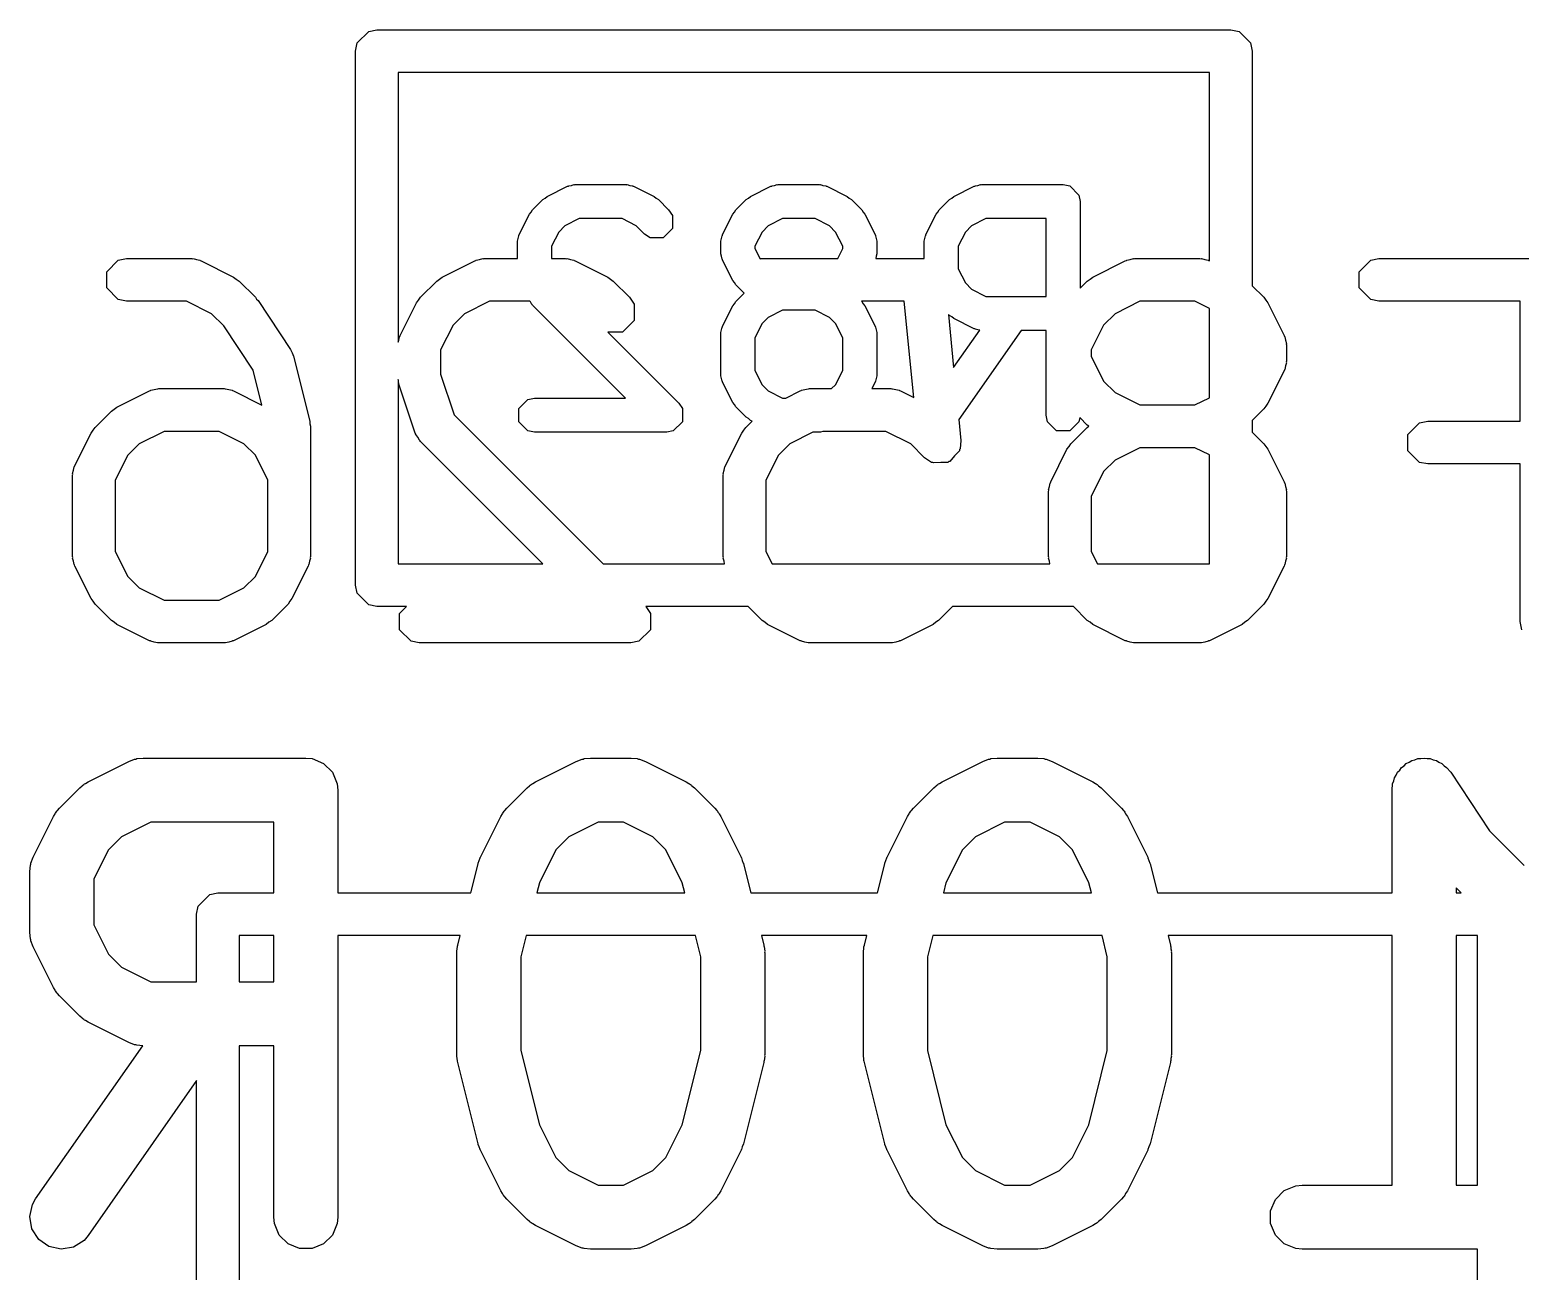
# Model space of a CAD drawing. Header units: inches. Extents: x 0.38 to 5.39, y 0.07 to 3.28.
# Drawn here: x 1.4782 to 1.6156, y 0.987 to 1.1014 of the extents above; entities that cross this region are included whole.
import ezdxf

# ---------------------------------------------------------------- set-up
doc = ezdxf.new("R2010")
doc.units = ezdxf.units.IN
doc.header["$MEASUREMENT"] = 0
doc.layers.add('BLACK', color=250, linetype='CONTINUOUS')

msp = doc.modelspace()

# ---------------------------------------------------------------- linework, layer by layer
at = {"layer": 'BLACK', "linetype": 'CONTINUOUS'}
for p, q in [((1.50835, 1.10022), (1.50942, 1.10128)), ((1.50942, 1.10128), (1.51017, 1.10143)), ((1.51017, 1.10143), (1.58891, 1.10143)), ((1.58891, 1.10143), (1.58967, 1.10128)), ((1.58967, 1.10128), (1.59073, 1.10022)), ((1.5082, 1.09946), (1.50835, 1.10022)), ((1.5082, 1.05025), (1.5082, 1.09946)), ((1.59073, 1.10022), (1.59088, 1.09946)), ((1.59088, 1.09946), (1.59088, 1.07785)), ((1.51214, 1.0975), (1.51214, 1.07265)), ((1.58694, 1.0975), (1.51214, 1.0975)), ((1.58694, 1.08015), (1.58694, 1.0975)), ((1.52785, 1.08706), (1.5281, 1.0871)), ((1.5281, 1.0871), (1.52834, 1.08717)), ((1.52834, 1.08717), (1.52837, 1.08716)), ((1.52837, 1.08716), (1.52845, 1.08718)), ((1.52845, 1.08718), (1.53314, 1.08718)), ((1.53314, 1.08718), (1.53322, 1.08716)), ((1.53322, 1.08716), (1.53325, 1.08717)), ((1.53325, 1.08717), (1.53349, 1.0871)), ((1.53349, 1.0871), (1.53374, 1.08706)), ((1.5466, 1.08706), (1.54684, 1.0871)), ((1.54684, 1.0871), (1.54709, 1.08717)), ((1.54709, 1.08717), (1.54712, 1.08716)), ((1.54712, 1.08716), (1.5472, 1.08718)), ((1.5472, 1.08718), (1.55095, 1.08718)), ((1.55095, 1.08718), (1.55103, 1.08716)), ((1.55103, 1.08716), (1.55106, 1.08717)), ((1.55106, 1.08717), (1.5513, 1.0871)), ((1.5513, 1.0871), (1.55155, 1.08706)), ((1.56534, 1.08706), (1.56559, 1.0871)), ((1.56559, 1.0871), (1.56584, 1.08717)), ((1.56584, 1.08717), (1.56587, 1.08716)), ((1.56587, 1.08716), (1.56595, 1.08718)), ((1.56595, 1.08718), (1.57345, 1.08718)), ((1.57345, 1.08718), (1.57405, 1.08706)), ((1.52453, 1.08484), (1.52546, 1.08578)), ((1.52546, 1.08578), (1.52567, 1.08592)), ((1.52567, 1.08592), (1.52587, 1.08607)), ((1.52587, 1.08607), (1.52775, 1.08701)), ((1.52775, 1.08701), (1.52782, 1.08703)), ((1.52782, 1.08703), (1.52785, 1.08706)), ((1.53374, 1.08706), (1.53377, 1.08703)), ((1.53377, 1.08703), (1.53384, 1.08701)), ((1.53384, 1.08701), (1.53572, 1.08607)), ((1.53572, 1.08607), (1.53592, 1.08592)), ((1.53592, 1.08592), (1.53613, 1.08578)), ((1.53613, 1.08578), (1.53706, 1.08484)), ((1.54327, 1.08484), (1.54421, 1.08578)), ((1.54421, 1.08578), (1.54442, 1.08592)), ((1.54442, 1.08592), (1.54462, 1.08607)), ((1.54462, 1.08607), (1.5465, 1.08701)), ((1.5465, 1.08701), (1.54657, 1.08703)), ((1.54657, 1.08703), (1.5466, 1.08706)), ((1.55155, 1.08706), (1.55158, 1.08703)), ((1.55158, 1.08703), (1.55165, 1.08701)), ((1.55165, 1.08701), (1.55353, 1.08607)), ((1.55353, 1.08607), (1.55373, 1.08592)), ((1.55373, 1.08592), (1.55394, 1.08578)), ((1.55394, 1.08578), (1.55488, 1.08484)), ((1.56202, 1.08484), (1.56296, 1.08578)), ((1.56296, 1.08578), (1.56317, 1.08592)), ((1.56317, 1.08592), (1.56337, 1.08607)), ((1.56337, 1.08607), (1.56524, 1.08701)), ((1.56524, 1.08701), (1.56532, 1.08703)), ((1.56532, 1.08703), (1.56534, 1.08706)), ((1.57405, 1.08706), (1.5749, 1.0862)), ((1.5749, 1.0862), (1.57502, 1.0856)), ((1.52329, 1.08256), (1.52423, 1.08443)), ((1.52423, 1.08443), (1.52439, 1.08463)), ((1.52439, 1.08463), (1.52453, 1.08484)), ((1.53706, 1.08484), (1.53741, 1.08433)), ((1.53741, 1.08433), (1.53741, 1.08312)), ((1.54204, 1.08256), (1.54298, 1.08443)), ((1.54298, 1.08443), (1.54313, 1.08463)), ((1.54313, 1.08463), (1.54327, 1.08484)), ((1.55488, 1.08484), (1.55502, 1.08463)), ((1.55502, 1.08463), (1.55517, 1.08443)), ((1.55517, 1.08443), (1.55611, 1.08256)), ((1.56079, 1.08256), (1.56173, 1.08443)), ((1.56173, 1.08443), (1.56188, 1.08463)), ((1.56188, 1.08463), (1.56202, 1.08484)), ((1.57502, 1.0856), (1.57502, 1.07763)), ((1.52751, 1.08337), (1.52693, 1.08279)), ((1.52882, 1.08403), (1.52751, 1.08337)), ((1.53277, 1.08403), (1.52882, 1.08403)), ((1.53408, 1.08337), (1.53277, 1.08403)), ((1.53484, 1.08261), (1.53408, 1.08337)), ((1.53741, 1.08312), (1.53655, 1.08227)), ((1.54626, 1.08337), (1.54568, 1.08279)), ((1.54757, 1.08403), (1.54626, 1.08337)), ((1.55058, 1.08403), (1.54757, 1.08403)), ((1.55189, 1.08337), (1.55058, 1.08403)), ((1.55247, 1.08279), (1.55189, 1.08337)), ((1.56501, 1.08337), (1.56443, 1.08279)), ((1.56632, 1.08403), (1.56501, 1.08337)), ((1.57187, 1.08403), (1.56632, 1.08403)), ((1.57187, 1.07686), (1.57187, 1.08403)), ((1.52313, 1.08196), (1.5232, 1.08221)), ((1.52314, 1.08193), (1.52313, 1.08196)), ((1.52313, 1.08185), (1.52314, 1.08193)), ((1.52313, 1.08036), (1.52313, 1.08185)), ((1.5232, 1.08221), (1.52325, 1.08245)), ((1.52325, 1.08245), (1.52327, 1.08248)), ((1.52327, 1.08248), (1.52329, 1.08256)), ((1.52693, 1.08279), (1.52628, 1.08148)), ((1.53535, 1.08227), (1.53484, 1.08261)), ((1.53655, 1.08227), (1.53535, 1.08227)), ((1.54188, 1.08196), (1.54195, 1.08221)), ((1.54189, 1.08193), (1.54188, 1.08196)), ((1.54188, 1.08185), (1.54189, 1.08193)), ((1.54188, 1.08091), (1.54188, 1.08185)), ((1.54195, 1.08221), (1.542, 1.08245)), ((1.542, 1.08245), (1.54202, 1.08248)), ((1.54202, 1.08248), (1.54204, 1.08256)), ((1.54568, 1.08279), (1.54503, 1.08148)), ((1.55312, 1.08148), (1.55247, 1.08279)), ((1.55611, 1.08256), (1.55613, 1.08248)), ((1.55613, 1.08248), (1.55615, 1.08245)), ((1.55615, 1.08245), (1.5562, 1.08221)), ((1.5562, 1.08221), (1.55627, 1.08196)), ((1.55627, 1.08196), (1.55626, 1.08193)), ((1.55626, 1.08193), (1.55627, 1.08185)), ((1.55627, 1.08185), (1.55627, 1.08091)), ((1.56062, 1.08185), (1.56064, 1.08193)), ((1.56062, 1.08035), (1.56062, 1.08185)), ((1.56063, 1.08196), (1.56069, 1.08221)), ((1.56064, 1.08193), (1.56063, 1.08196)), ((1.56069, 1.08221), (1.56074, 1.08245)), ((1.56074, 1.08245), (1.56077, 1.08248)), ((1.56077, 1.08248), (1.56079, 1.08256)), ((1.56443, 1.08279), (1.56377, 1.08148)), ((1.48526, 1.07914), (1.48632, 1.08021)), ((1.48632, 1.08021), (1.48708, 1.08036)), ((1.48708, 1.08036), (1.49307, 1.08036)), ((1.49307, 1.08036), (1.49317, 1.08034)), ((1.49317, 1.08034), (1.49321, 1.08035)), ((1.49321, 1.08035), (1.49352, 1.08027)), ((1.49352, 1.08027), (1.49383, 1.08021)), ((1.49383, 1.08021), (1.49386, 1.08018)), ((1.51929, 1.08018), (1.51932, 1.08021)), ((1.51932, 1.08021), (1.51963, 1.08027)), ((1.51963, 1.08027), (1.51993, 1.08035)), ((1.51993, 1.08035), (1.51997, 1.08034)), ((1.51997, 1.08034), (1.52007, 1.08036)), ((1.52007, 1.08036), (1.52313, 1.08036)), ((1.52628, 1.08148), (1.52628, 1.08036)), ((1.52628, 1.08036), (1.52757, 1.08036)), ((1.52757, 1.08036), (1.52767, 1.08034)), ((1.52767, 1.08034), (1.52771, 1.08035)), ((1.52771, 1.08035), (1.52801, 1.08027)), ((1.52801, 1.08027), (1.52832, 1.08021)), ((1.52832, 1.08021), (1.52836, 1.08018)), ((1.54189, 1.08084), (1.54188, 1.08091)), ((1.54188, 1.0808), (1.54189, 1.08084)), ((1.54195, 1.08056), (1.54188, 1.0808)), ((1.542, 1.08031), (1.54195, 1.08056)), ((1.54202, 1.08029), (1.542, 1.08031)), ((1.54204, 1.08021), (1.54202, 1.08029)), ((1.54298, 1.07833), (1.54204, 1.08021)), ((1.54503, 1.08148), (1.54503, 1.08129)), ((1.54503, 1.08129), (1.5455, 1.08034)), ((1.5455, 1.08034), (1.54557, 1.08036)), ((1.54557, 1.08036), (1.55266, 1.08036)), ((1.55266, 1.08036), (1.55312, 1.08129)), ((1.55312, 1.08129), (1.55312, 1.08148)), ((1.5562, 1.08056), (1.55616, 1.08036)), ((1.55616, 1.08036), (1.56057, 1.08036)), ((1.55627, 1.0808), (1.5562, 1.08056)), ((1.55627, 1.08091), (1.55626, 1.08084)), ((1.55626, 1.08084), (1.55627, 1.0808)), ((1.56057, 1.08036), (1.56062, 1.08035)), ((1.56377, 1.08148), (1.56377, 1.07941)), ((1.57928, 1.08018), (1.57931, 1.08021)), ((1.57931, 1.08021), (1.57962, 1.08027)), ((1.57962, 1.08027), (1.57992, 1.08035)), ((1.57992, 1.08035), (1.57997, 1.08034)), ((1.57997, 1.08034), (1.58006, 1.08036)), ((1.58006, 1.08036), (1.58606, 1.08036)), ((1.58606, 1.08036), (1.58616, 1.08034)), ((1.58616, 1.08034), (1.5862, 1.08035)), ((1.5862, 1.08035), (1.58651, 1.08027)), ((1.58651, 1.08027), (1.58682, 1.08021)), ((1.58682, 1.08021), (1.58685, 1.08018)), ((1.60074, 1.07914), (1.60181, 1.08021)), ((1.60181, 1.08021), (1.60256, 1.08036)), ((1.60256, 1.08036), (1.61756, 1.08036)), ((1.48526, 1.07764), (1.48526, 1.07914)), ((1.49386, 1.08018), (1.49395, 1.08015)), ((1.49395, 1.08015), (1.49695, 1.07865)), ((1.51619, 1.07865), (1.51919, 1.08015)), ((1.51919, 1.08015), (1.51929, 1.08018)), ((1.52836, 1.08018), (1.52845, 1.08015)), ((1.52845, 1.08015), (1.53145, 1.07865)), ((1.56377, 1.07941), (1.56443, 1.0781)), ((1.57618, 1.07865), (1.57918, 1.08015)), ((1.57918, 1.08015), (1.57928, 1.08018)), ((1.58685, 1.08018), (1.58694, 1.08015)), ((1.58694, 1.08015), (1.58694, 1.08015)), ((1.60074, 1.07764), (1.60074, 1.07914)), ((1.48632, 1.07657), (1.48526, 1.07764)), ((1.49695, 1.07865), (1.4972, 1.07846)), ((1.4972, 1.07846), (1.49747, 1.07828)), ((1.49747, 1.07828), (1.49897, 1.07678)), ((1.51418, 1.07678), (1.51568, 1.07828)), ((1.51568, 1.07828), (1.51594, 1.07846)), ((1.51594, 1.07846), (1.51619, 1.07865)), ((1.53145, 1.07865), (1.5317, 1.07846)), ((1.5317, 1.07846), (1.53196, 1.07828)), ((1.53196, 1.07828), (1.53346, 1.07678)), ((1.54313, 1.07813), (1.54298, 1.07833)), ((1.54327, 1.07793), (1.54313, 1.07813)), ((1.54404, 1.07716), (1.54327, 1.07793)), ((1.56443, 1.0781), (1.56501, 1.07752)), ((1.56501, 1.07752), (1.56632, 1.07686)), ((1.57502, 1.07763), (1.57567, 1.07828)), ((1.57567, 1.07828), (1.57593, 1.07846)), ((1.57593, 1.07846), (1.57618, 1.07865)), ((1.59088, 1.07785), (1.59195, 1.07678)), ((1.60181, 1.07657), (1.60074, 1.07764)), ((1.48708, 1.07642), (1.48632, 1.07657)), ((1.49261, 1.07642), (1.48708, 1.07642)), ((1.49491, 1.07527), (1.49261, 1.07642)), ((1.49897, 1.07678), (1.49907, 1.07662)), ((1.49907, 1.07662), (1.49921, 1.07648)), ((1.49921, 1.07648), (1.50221, 1.07198)), ((1.51231, 1.07327), (1.51381, 1.07627)), ((1.51381, 1.07627), (1.514, 1.07652)), ((1.514, 1.07652), (1.51418, 1.07678)), ((1.52054, 1.07642), (1.51824, 1.07527)), ((1.52428, 1.07642), (1.52054, 1.07642)), ((1.52433, 1.07635), (1.52428, 1.07642)), ((1.52445, 1.07613), (1.52433, 1.07635)), ((1.52448, 1.07612), (1.52445, 1.07613)), ((1.52453, 1.07605), (1.52448, 1.07612)), ((1.53346, 1.07678), (1.53389, 1.07614)), ((1.53389, 1.07614), (1.53389, 1.07464)), ((1.54298, 1.07599), (1.54313, 1.07619)), ((1.54313, 1.07619), (1.54327, 1.0764)), ((1.54327, 1.0764), (1.54404, 1.07716)), ((1.55878, 1.07642), (1.55486, 1.07642)), ((1.55486, 1.07642), (1.55488, 1.0764)), ((1.55488, 1.0764), (1.55502, 1.07619)), ((1.55502, 1.07619), (1.55517, 1.07599)), ((1.55967, 1.06754), (1.55878, 1.07642)), ((1.56632, 1.07686), (1.57187, 1.07686)), ((1.58053, 1.07642), (1.57823, 1.07527)), ((1.5856, 1.07642), (1.58053, 1.07642)), ((1.58694, 1.07575), (1.5856, 1.07642)), ((1.59195, 1.07678), (1.59213, 1.07652)), ((1.59213, 1.07652), (1.59232, 1.07627)), ((1.59232, 1.07627), (1.59382, 1.07327)), ((1.60256, 1.07642), (1.60181, 1.07657)), ((1.61559, 1.07642), (1.60256, 1.07642)), ((1.61559, 1.06536), (1.61559, 1.07642)), ((1.49604, 1.07414), (1.49491, 1.07527)), ((1.51824, 1.07527), (1.51719, 1.07422)), ((1.53309, 1.06749), (1.52453, 1.07605)), ((1.54204, 1.07412), (1.54298, 1.07599)), ((1.54626, 1.07493), (1.54568, 1.07436)), ((1.54757, 1.07559), (1.54626, 1.07493)), ((1.55058, 1.07559), (1.54757, 1.07559)), ((1.55189, 1.07493), (1.55058, 1.07559)), ((1.55247, 1.07436), (1.55189, 1.07493)), ((1.55517, 1.07599), (1.55611, 1.07412)), ((1.56296, 1.07511), (1.56286, 1.07521)), ((1.56286, 1.07521), (1.56335, 1.07031)), ((1.56317, 1.07497), (1.56296, 1.07511)), ((1.56337, 1.07482), (1.56317, 1.07497)), ((1.56524, 1.07388), (1.56337, 1.07482)), ((1.57823, 1.07527), (1.57718, 1.07422)), ((1.58694, 1.06753), (1.58694, 1.07575)), ((1.49875, 1.07008), (1.49604, 1.07414)), ((1.51719, 1.07422), (1.51604, 1.07193)), ((1.53282, 1.07357), (1.53146, 1.07357)), ((1.53146, 1.07357), (1.538, 1.06703)), ((1.53389, 1.07464), (1.53282, 1.07357)), ((1.54188, 1.07353), (1.54195, 1.07377)), ((1.54189, 1.07349), (1.54188, 1.07353)), ((1.54188, 1.07341), (1.54189, 1.07349)), ((1.54188, 1.06966), (1.54188, 1.07341)), ((1.54195, 1.07377), (1.542, 1.07402)), ((1.542, 1.07402), (1.54202, 1.07404)), ((1.54202, 1.07404), (1.54204, 1.07412)), ((1.54568, 1.07436), (1.54503, 1.07304)), ((1.55312, 1.07304), (1.55247, 1.07436)), ((1.55611, 1.07412), (1.55613, 1.07404)), ((1.55613, 1.07404), (1.55615, 1.07402)), ((1.55615, 1.07402), (1.5562, 1.07377)), ((1.5562, 1.07377), (1.55627, 1.07353)), ((1.55627, 1.07353), (1.55626, 1.07349)), ((1.55626, 1.07349), (1.55627, 1.07341)), ((1.55627, 1.07341), (1.55627, 1.06966)), ((1.56335, 1.07031), (1.56575, 1.07374)), ((1.56958, 1.07371), (1.56383, 1.06551)), ((1.56532, 1.07386), (1.56524, 1.07388)), ((1.56534, 1.07383), (1.56532, 1.07386)), ((1.56559, 1.07379), (1.56534, 1.07383)), ((1.56575, 1.07374), (1.56559, 1.07379)), ((1.57187, 1.07371), (1.56958, 1.07371)), ((1.57187, 1.06592), (1.57187, 1.07371)), ((1.57718, 1.07422), (1.57603, 1.07193)), ((1.50221, 1.07198), (1.50234, 1.07167)), ((1.51214, 1.07265), (1.51219, 1.07283)), ((1.51219, 1.07283), (1.51225, 1.07314)), ((1.51225, 1.07314), (1.51229, 1.07318)), ((1.51229, 1.07318), (1.51231, 1.07327)), ((1.54503, 1.07304), (1.54503, 1.07004)), ((1.55312, 1.07004), (1.55312, 1.07304)), ((1.59382, 1.07327), (1.59385, 1.07318)), ((1.59385, 1.07318), (1.59388, 1.07314)), ((1.59388, 1.07314), (1.59394, 1.07283)), ((1.59394, 1.07283), (1.59403, 1.07253)), ((1.59403, 1.07253), (1.59401, 1.07249)), ((1.59401, 1.07249), (1.59403, 1.07239)), ((1.59403, 1.07239), (1.59403, 1.07089)), ((1.50234, 1.07167), (1.50248, 1.07137)), ((1.50248, 1.07137), (1.50398, 1.06537)), ((1.51604, 1.07193), (1.51604, 1.06971)), ((1.57603, 1.07193), (1.57603, 1.07136)), ((1.57603, 1.07136), (1.57718, 1.06906)), ((1.59403, 1.07075), (1.59394, 1.07045)), ((1.59403, 1.07089), (1.59401, 1.07079)), ((1.59401, 1.07079), (1.59403, 1.07075)), ((1.49955, 1.06685), (1.49875, 1.07008)), ((1.51216, 1.06908), (1.51214, 1.0692)), ((1.51214, 1.0692), (1.51214, 1.05222)), ((1.51604, 1.06971), (1.51729, 1.06595)), ((1.54189, 1.06959), (1.54188, 1.06966)), ((1.54188, 1.06955), (1.54189, 1.06959)), ((1.54195, 1.06931), (1.54188, 1.06955)), ((1.542, 1.06906), (1.54195, 1.06931)), ((1.54503, 1.07004), (1.54568, 1.06872)), ((1.55247, 1.06872), (1.55312, 1.07004)), ((1.5562, 1.06931), (1.55615, 1.06906)), ((1.55627, 1.06955), (1.5562, 1.06931)), ((1.55627, 1.06966), (1.55626, 1.06959)), ((1.55626, 1.06959), (1.55627, 1.06955)), ((1.59382, 1.07001), (1.59232, 1.06701)), ((1.59385, 1.07011), (1.59382, 1.07001)), ((1.59388, 1.07014), (1.59385, 1.07011)), ((1.59394, 1.07045), (1.59388, 1.07014)), ((1.48619, 1.06665), (1.48919, 1.06815)), ((1.48919, 1.06815), (1.48929, 1.06818)), ((1.48929, 1.06818), (1.48932, 1.06821)), ((1.48932, 1.06821), (1.48963, 1.06827)), ((1.48963, 1.06827), (1.48994, 1.06835)), ((1.48994, 1.06835), (1.48998, 1.06834)), ((1.48998, 1.06834), (1.49007, 1.06836)), ((1.49007, 1.06836), (1.49607, 1.06836)), ((1.49607, 1.06836), (1.49617, 1.06834)), ((1.49617, 1.06834), (1.49621, 1.06835)), ((1.49621, 1.06835), (1.49652, 1.06827)), ((1.49652, 1.06827), (1.49683, 1.06821)), ((1.49683, 1.06821), (1.49686, 1.06818)), ((1.49686, 1.06818), (1.49695, 1.06815)), ((1.49695, 1.06815), (1.49955, 1.06685)), ((1.5122, 1.06877), (1.51216, 1.06908)), ((1.5137, 1.06427), (1.5122, 1.06877)), ((1.54202, 1.06904), (1.542, 1.06906)), ((1.54204, 1.06896), (1.54202, 1.06904)), ((1.54298, 1.06709), (1.54204, 1.06896)), ((1.54568, 1.06872), (1.54626, 1.06815)), ((1.54626, 1.06815), (1.54757, 1.06749)), ((1.54786, 1.06749), (1.54919, 1.06815)), ((1.54919, 1.06815), (1.54928, 1.06818)), ((1.54928, 1.06818), (1.54931, 1.06821)), ((1.54931, 1.06821), (1.54962, 1.06827)), ((1.54962, 1.06827), (1.54993, 1.06835)), ((1.54993, 1.06835), (1.54997, 1.06834)), ((1.54997, 1.06834), (1.55007, 1.06836)), ((1.55007, 1.06836), (1.5521, 1.06836)), ((1.5521, 1.06836), (1.55247, 1.06872)), ((1.55611, 1.06896), (1.55581, 1.06836)), ((1.55581, 1.06836), (1.55757, 1.06836)), ((1.55613, 1.06904), (1.55611, 1.06896)), ((1.55615, 1.06906), (1.55613, 1.06904)), ((1.55757, 1.06836), (1.55766, 1.06834)), ((1.55766, 1.06834), (1.55771, 1.06835)), ((1.55771, 1.06835), (1.55801, 1.06827)), ((1.55801, 1.06827), (1.55832, 1.06821)), ((1.55832, 1.06821), (1.55835, 1.06818)), ((1.55835, 1.06818), (1.55845, 1.06815)), ((1.55845, 1.06815), (1.55967, 1.06754)), ((1.57718, 1.06906), (1.57823, 1.06801)), ((1.57823, 1.06801), (1.58053, 1.06686)), ((1.48568, 1.06628), (1.48595, 1.06646)), ((1.48595, 1.06646), (1.48619, 1.06665)), ((1.52325, 1.06652), (1.5241, 1.06737)), ((1.52325, 1.06531), (1.52325, 1.06652)), ((1.5241, 1.06737), (1.5247, 1.06749)), ((1.5247, 1.06749), (1.53309, 1.06749)), ((1.538, 1.06703), (1.53834, 1.06652)), ((1.53834, 1.06652), (1.53834, 1.06531)), ((1.54313, 1.06689), (1.54298, 1.06709)), ((1.54327, 1.06668), (1.54313, 1.06689)), ((1.54421, 1.06574), (1.54327, 1.06668)), ((1.54757, 1.06749), (1.54786, 1.06749)), ((1.58053, 1.06686), (1.5856, 1.06686)), ((1.5856, 1.06686), (1.58694, 1.06753)), ((1.59195, 1.0665), (1.59088, 1.06543)), ((1.59213, 1.06676), (1.59195, 1.0665)), ((1.59232, 1.06701), (1.59213, 1.06676)), ((1.48418, 1.06478), (1.48568, 1.06628)), ((1.50398, 1.06537), (1.50399, 1.06513)), ((1.50399, 1.06513), (1.50404, 1.06489)), ((1.51729, 1.06595), (1.53103, 1.05222)), ((1.5241, 1.06446), (1.52325, 1.06531)), ((1.53834, 1.06531), (1.53749, 1.06446)), ((1.54418, 1.06478), (1.54476, 1.06537)), ((1.54442, 1.0656), (1.54421, 1.06574)), ((1.54462, 1.06544), (1.54442, 1.0656)), ((1.54476, 1.06537), (1.54462, 1.06544)), ((1.56383, 1.06551), (1.56402, 1.06359)), ((1.57199, 1.06531), (1.57187, 1.06592)), ((1.57284, 1.06446), (1.57199, 1.06531)), ((1.5749, 1.06531), (1.57405, 1.06446)), ((1.57498, 1.06569), (1.5749, 1.06531)), ((1.57567, 1.065), (1.57498, 1.06569)), ((1.59088, 1.06543), (1.59088, 1.06436)), ((1.60524, 1.06415), (1.60631, 1.06521)), ((1.60631, 1.06521), (1.60706, 1.06536)), ((1.60706, 1.06536), (1.61559, 1.06536)), ((1.48232, 1.06127), (1.48381, 1.06427)), ((1.48381, 1.06427), (1.48401, 1.06452)), ((1.48401, 1.06452), (1.48418, 1.06478)), ((1.49054, 1.06442), (1.48824, 1.06327)), ((1.49561, 1.06442), (1.49054, 1.06442)), ((1.49791, 1.06327), (1.49561, 1.06442)), ((1.50404, 1.06489), (1.50404, 1.05289)), ((1.51375, 1.06418), (1.5137, 1.06427)), ((1.51375, 1.06414), (1.51375, 1.06418)), ((1.51393, 1.06388), (1.51375, 1.06414)), ((1.51408, 1.0636), (1.51393, 1.06388)), ((1.5247, 1.06434), (1.5241, 1.06446)), ((1.53689, 1.06434), (1.5247, 1.06434)), ((1.53749, 1.06446), (1.53689, 1.06434)), ((1.53749, 1.06446), (1.53749, 1.06446)), ((1.54231, 1.06127), (1.54381, 1.06427)), ((1.54381, 1.06427), (1.544, 1.06452)), ((1.544, 1.06452), (1.54418, 1.06478)), ((1.55037, 1.06434), (1.54823, 1.06327)), ((1.55095, 1.06434), (1.55037, 1.06434)), ((1.55103, 1.06436), (1.55095, 1.06434)), ((1.55106, 1.06434), (1.55103, 1.06436)), ((1.5513, 1.06441), (1.55106, 1.06434)), ((1.55136, 1.06442), (1.5513, 1.06441)), ((1.5571, 1.06442), (1.55136, 1.06442)), ((1.5594, 1.06327), (1.5571, 1.06442)), ((1.57405, 1.06446), (1.57284, 1.06446)), ((1.57417, 1.06328), (1.57567, 1.06478)), ((1.57583, 1.06489), (1.57567, 1.065)), ((1.57567, 1.06478), (1.57583, 1.06489)), ((1.59088, 1.06436), (1.59195, 1.06328)), ((1.60524, 1.06264), (1.60524, 1.06415)), ((1.48824, 1.06327), (1.48719, 1.06223)), ((1.49896, 1.06223), (1.49791, 1.06327)), ((1.51413, 1.06358), (1.51408, 1.0636)), ((1.51418, 1.0635), (1.51413, 1.06358)), ((1.52546, 1.05222), (1.51418, 1.0635)), ((1.54823, 1.06327), (1.54719, 1.06223)), ((1.56067, 1.062), (1.5594, 1.06327)), ((1.56388, 1.06264), (1.56342, 1.06217)), ((1.56395, 1.06282), (1.56388, 1.06274)), ((1.56388, 1.06274), (1.56388, 1.06264)), ((1.56402, 1.06359), (1.56395, 1.06282)), ((1.5723, 1.05977), (1.5738, 1.06277)), ((1.5738, 1.06277), (1.574, 1.06302)), ((1.574, 1.06302), (1.57417, 1.06328)), ((1.58053, 1.06292), (1.57823, 1.06177)), ((1.5856, 1.06292), (1.58053, 1.06292)), ((1.58694, 1.06225), (1.5856, 1.06292)), ((1.59195, 1.06328), (1.59213, 1.06302)), ((1.59213, 1.06302), (1.59232, 1.06277)), ((1.59232, 1.06277), (1.59382, 1.05977)), ((1.60631, 1.06157), (1.60524, 1.06264)), ((1.4822, 1.06084), (1.48226, 1.06115)), ((1.48226, 1.06115), (1.48229, 1.06118)), ((1.48229, 1.06118), (1.48232, 1.06127)), ((1.48719, 1.06223), (1.48604, 1.05993)), ((1.5001, 1.05993), (1.49896, 1.06223)), ((1.54219, 1.06084), (1.54225, 1.06115)), ((1.54225, 1.06115), (1.54228, 1.06118)), ((1.54228, 1.06118), (1.54231, 1.06127)), ((1.54719, 1.06223), (1.54604, 1.05993)), ((1.56131, 1.06157), (1.56067, 1.062)), ((1.56142, 1.06157), (1.56131, 1.06157)), ((1.5615, 1.06151), (1.56142, 1.06157)), ((1.56216, 1.06157), (1.5615, 1.06151)), ((1.56282, 1.06157), (1.56216, 1.06157)), ((1.56289, 1.06165), (1.56282, 1.06157)), ((1.563, 1.06166), (1.56289, 1.06165)), ((1.56342, 1.06217), (1.563, 1.06166)), ((1.57823, 1.06177), (1.57718, 1.06073)), ((1.58694, 1.05222), (1.58694, 1.06225)), ((1.60706, 1.06142), (1.60631, 1.06157)), ((1.61559, 1.06142), (1.60706, 1.06142)), ((1.61559, 1.04689), (1.61559, 1.06142)), ((1.48211, 1.06053), (1.4822, 1.06084)), ((1.48213, 1.06049), (1.48211, 1.06053)), ((1.48211, 1.06039), (1.48213, 1.06049)), ((1.48211, 1.05289), (1.48211, 1.06039)), ((1.48604, 1.05993), (1.48604, 1.05336)), ((1.5001, 1.05336), (1.5001, 1.05993)), ((1.5421, 1.06053), (1.54219, 1.06084)), ((1.54212, 1.06049), (1.5421, 1.06053)), ((1.5421, 1.06039), (1.54212, 1.06049)), ((1.5421, 1.05289), (1.5421, 1.06039)), ((1.54604, 1.05993), (1.54604, 1.05336)), ((1.57218, 1.05934), (1.57225, 1.05965)), ((1.57225, 1.05965), (1.57228, 1.05968)), ((1.57228, 1.05968), (1.5723, 1.05977)), ((1.57718, 1.06073), (1.57603, 1.05843)), ((1.59382, 1.05977), (1.59385, 1.05968)), ((1.59385, 1.05968), (1.59388, 1.05965)), ((1.59388, 1.05965), (1.59394, 1.05934)), ((1.5721, 1.05903), (1.57218, 1.05934)), ((1.57212, 1.05899), (1.5721, 1.05903)), ((1.5721, 1.05889), (1.57212, 1.05899)), ((1.5721, 1.05289), (1.5721, 1.05889)), ((1.57603, 1.05843), (1.57603, 1.05336)), ((1.59394, 1.05934), (1.59403, 1.05903)), ((1.59403, 1.05903), (1.59401, 1.05899)), ((1.59401, 1.05899), (1.59403, 1.05889)), ((1.59403, 1.05889), (1.59403, 1.05289)), ((1.48213, 1.0528), (1.48211, 1.05289)), ((1.48211, 1.05275), (1.48213, 1.0528)), ((1.4822, 1.05245), (1.48211, 1.05275)), ((1.48604, 1.05336), (1.48719, 1.05106)), ((1.49896, 1.05106), (1.5001, 1.05336)), ((1.50404, 1.05275), (1.50395, 1.05245)), ((1.50404, 1.05289), (1.50402, 1.0528)), ((1.50402, 1.0528), (1.50404, 1.05275)), ((1.54212, 1.0528), (1.5421, 1.05289)), ((1.5421, 1.05275), (1.54212, 1.0528)), ((1.54219, 1.05245), (1.5421, 1.05275)), ((1.54604, 1.05336), (1.54661, 1.05222)), ((1.57212, 1.0528), (1.5721, 1.05289)), ((1.5721, 1.05275), (1.57212, 1.0528)), ((1.57218, 1.05245), (1.5721, 1.05275)), ((1.57603, 1.05336), (1.5766, 1.05222)), ((1.59403, 1.05275), (1.59394, 1.05245)), ((1.59403, 1.05289), (1.59401, 1.0528)), ((1.59401, 1.0528), (1.59403, 1.05275)), ((1.48226, 1.05214), (1.4822, 1.05245)), ((1.48229, 1.05211), (1.48226, 1.05214)), ((1.48232, 1.05201), (1.48229, 1.05211)), ((1.48381, 1.04901), (1.48232, 1.05201)), ((1.50383, 1.05201), (1.50233, 1.04901)), ((1.50386, 1.05211), (1.50383, 1.05201)), ((1.50389, 1.05214), (1.50386, 1.05211)), ((1.50395, 1.05245), (1.50389, 1.05214)), ((1.51214, 1.05222), (1.52546, 1.05222)), ((1.53103, 1.05222), (1.54223, 1.05222)), ((1.54223, 1.05222), (1.54219, 1.05245)), ((1.54661, 1.05222), (1.57223, 1.05222)), ((1.57223, 1.05222), (1.57218, 1.05245)), ((1.5766, 1.05222), (1.58694, 1.05222)), ((1.59382, 1.05201), (1.59232, 1.04901)), ((1.59385, 1.05211), (1.59382, 1.05201)), ((1.59388, 1.05214), (1.59385, 1.05211)), ((1.59394, 1.05245), (1.59388, 1.05214)), ((1.48719, 1.05106), (1.48824, 1.05001)), ((1.48824, 1.05001), (1.49054, 1.04886)), ((1.49561, 1.04886), (1.49791, 1.05001)), ((1.49791, 1.05001), (1.49896, 1.05106)), ((1.50835, 1.0495), (1.5082, 1.05025)), ((1.48401, 1.04876), (1.48381, 1.04901)), ((1.48418, 1.0485), (1.48401, 1.04876)), ((1.49054, 1.04886), (1.49561, 1.04886)), ((1.50214, 1.04876), (1.50197, 1.0485)), ((1.50233, 1.04901), (1.50214, 1.04876)), ((1.50942, 1.04843), (1.50835, 1.0495)), ((1.59213, 1.04876), (1.59195, 1.0485)), ((1.59232, 1.04901), (1.59213, 1.04876)), ((1.48568, 1.047), (1.48418, 1.0485)), ((1.50197, 1.0485), (1.50047, 1.047)), ((1.51017, 1.04828), (1.50942, 1.04843)), ((1.51289, 1.04828), (1.51017, 1.04828)), ((1.51225, 1.04765), (1.51289, 1.04828)), ((1.51225, 1.04614), (1.51225, 1.04765)), ((1.54439, 1.04828), (1.53496, 1.04828)), ((1.53496, 1.04828), (1.53539, 1.04765)), ((1.53539, 1.04765), (1.53539, 1.04614)), ((1.54568, 1.047), (1.54439, 1.04828)), ((1.56324, 1.04828), (1.56196, 1.047)), ((1.57439, 1.04828), (1.56324, 1.04828)), ((1.57567, 1.047), (1.57439, 1.04828)), ((1.59195, 1.0485), (1.59045, 1.047)), ((1.48595, 1.04683), (1.48568, 1.047)), ((1.48619, 1.04663), (1.48595, 1.04683)), ((1.48919, 1.04513), (1.48619, 1.04663)), ((1.49995, 1.04663), (1.49695, 1.04513)), ((1.5002, 1.04683), (1.49995, 1.04663)), ((1.50047, 1.047), (1.5002, 1.04683)), ((1.51332, 1.04508), (1.51225, 1.04614)), ((1.53539, 1.04614), (1.53432, 1.04508)), ((1.54594, 1.04683), (1.54568, 1.047)), ((1.54619, 1.04663), (1.54594, 1.04683)), ((1.54919, 1.04513), (1.54619, 1.04663)), ((1.56145, 1.04663), (1.55845, 1.04513)), ((1.5617, 1.04683), (1.56145, 1.04663)), ((1.56196, 1.047), (1.5617, 1.04683)), ((1.57593, 1.04683), (1.57567, 1.047)), ((1.57618, 1.04663), (1.57593, 1.04683)), ((1.57918, 1.04513), (1.57618, 1.04663)), ((1.58994, 1.04663), (1.58694, 1.04513)), ((1.59019, 1.04683), (1.58994, 1.04663)), ((1.59045, 1.047), (1.59019, 1.04683)), ((1.61574, 1.04614), (1.61559, 1.04689)), ((1.48929, 1.04511), (1.48919, 1.04513)), ((1.48932, 1.04508), (1.48929, 1.04511)), ((1.48963, 1.04501), (1.48932, 1.04508)), ((1.48994, 1.04493), (1.48963, 1.04501)), ((1.48998, 1.04494), (1.48994, 1.04493)), ((1.49007, 1.04493), (1.48998, 1.04494)), ((1.49607, 1.04493), (1.49007, 1.04493)), ((1.49617, 1.04494), (1.49607, 1.04493)), ((1.49621, 1.04493), (1.49617, 1.04494)), ((1.49652, 1.04501), (1.49621, 1.04493)), ((1.49683, 1.04508), (1.49652, 1.04501)), ((1.49686, 1.04511), (1.49683, 1.04508)), ((1.49695, 1.04513), (1.49686, 1.04511)), ((1.51407, 1.04493), (1.51332, 1.04508)), ((1.53357, 1.04493), (1.51407, 1.04493)), ((1.53432, 1.04508), (1.53357, 1.04493)), ((1.54928, 1.04511), (1.54919, 1.04513)), ((1.54931, 1.04508), (1.54928, 1.04511)), ((1.54962, 1.04501), (1.54931, 1.04508)), ((1.54993, 1.04493), (1.54962, 1.04501)), ((1.54997, 1.04494), (1.54993, 1.04493)), ((1.55007, 1.04493), (1.54997, 1.04494)), ((1.55757, 1.04493), (1.55007, 1.04493)), ((1.55766, 1.04494), (1.55757, 1.04493)), ((1.55771, 1.04493), (1.55766, 1.04494)), ((1.55801, 1.04501), (1.55771, 1.04493)), ((1.55832, 1.04508), (1.55801, 1.04501)), ((1.55835, 1.04511), (1.55832, 1.04508)), ((1.55845, 1.04513), (1.55835, 1.04511)), ((1.57928, 1.04511), (1.57918, 1.04513)), ((1.57931, 1.04508), (1.57928, 1.04511)), ((1.57962, 1.04501), (1.57931, 1.04508)), ((1.57992, 1.04493), (1.57962, 1.04501)), ((1.57997, 1.04494), (1.57992, 1.04493)), ((1.58006, 1.04493), (1.57997, 1.04494)), ((1.58606, 1.04493), (1.58006, 1.04493)), ((1.58616, 1.04494), (1.58606, 1.04493)), ((1.5862, 1.04493), (1.58616, 1.04494)), ((1.58651, 1.04501), (1.5862, 1.04493)), ((1.58682, 1.04508), (1.58651, 1.04501)), ((1.58685, 1.04511), (1.58682, 1.04508)), ((1.58694, 1.04513), (1.58685, 1.04511)), ((1.48354, 1.03213), (1.48729, 1.034)), ((1.48729, 1.034), (1.48783, 1.03421)), ((1.48783, 1.03421), (1.48794, 1.03422)), ((1.48794, 1.03422), (1.48804, 1.03426)), ((1.48804, 1.03426), (1.48861, 1.03431)), ((1.48861, 1.03431), (1.50361, 1.03431)), ((1.50361, 1.03431), (1.50419, 1.03426)), ((1.50419, 1.03426), (1.50525, 1.03382)), ((1.50525, 1.03382), (1.50607, 1.033)), ((1.52479, 1.03213), (1.52854, 1.034)), ((1.52854, 1.034), (1.52908, 1.03421)), ((1.52908, 1.03421), (1.52918, 1.03422)), ((1.52918, 1.03422), (1.52928, 1.03426)), ((1.52928, 1.03426), (1.52986, 1.03431)), ((1.52986, 1.03431), (1.53361, 1.03431)), ((1.53361, 1.03431), (1.53418, 1.03426)), ((1.53418, 1.03426), (1.53428, 1.03422)), ((1.53428, 1.03422), (1.53439, 1.03421)), ((1.53439, 1.03421), (1.53493, 1.034)), ((1.53493, 1.034), (1.53868, 1.03213)), ((1.56228, 1.03213), (1.56603, 1.034)), ((1.56603, 1.034), (1.56657, 1.03421)), ((1.56657, 1.03421), (1.56668, 1.03422)), ((1.56668, 1.03422), (1.56678, 1.03426)), ((1.56678, 1.03426), (1.56735, 1.03431)), ((1.56735, 1.03431), (1.5711, 1.03431)), ((1.5711, 1.03431), (1.57168, 1.03426)), ((1.57168, 1.03426), (1.57178, 1.03422)), ((1.57178, 1.03422), (1.57188, 1.03421)), ((1.57188, 1.03421), (1.57242, 1.034)), ((1.57242, 1.034), (1.57617, 1.03213)), ((1.60464, 1.03345), (1.60488, 1.03361)), ((1.60488, 1.03361), (1.60508, 1.03382)), ((1.60508, 1.03382), (1.60535, 1.03393)), ((1.60535, 1.03393), (1.6056, 1.03409)), ((1.6056, 1.03409), (1.60588, 1.03415)), ((1.60588, 1.03415), (1.60615, 1.03426)), ((1.60615, 1.03426), (1.60644, 1.03426)), ((1.60644, 1.03426), (1.60673, 1.03431)), ((1.60673, 1.03431), (1.60701, 1.03426)), ((1.60701, 1.03426), (1.6073, 1.03426)), ((1.6073, 1.03426), (1.60757, 1.03415)), ((1.60757, 1.03415), (1.60786, 1.03409)), ((1.60786, 1.03409), (1.6081, 1.03393)), ((1.6081, 1.03393), (1.60836, 1.03382)), ((1.60836, 1.03382), (1.60857, 1.03361)), ((1.60857, 1.03361), (1.60881, 1.03345)), ((1.4833, 1.03197), (1.48354, 1.03213)), ((1.50607, 1.033), (1.50651, 1.03194)), ((1.52454, 1.03197), (1.52479, 1.03213)), ((1.53868, 1.03213), (1.53893, 1.03197)), ((1.56204, 1.03197), (1.56228, 1.03213)), ((1.57617, 1.03213), (1.57642, 1.03197)), ((1.60383, 1.03194), (1.60394, 1.03221)), ((1.60394, 1.03221), (1.604, 1.03249)), ((1.604, 1.03249), (1.60416, 1.03273)), ((1.60416, 1.03273), (1.60427, 1.033)), ((1.60427, 1.033), (1.60448, 1.03321)), ((1.60448, 1.03321), (1.60464, 1.03345)), ((1.60881, 1.03345), (1.60918, 1.033)), ((1.60918, 1.033), (1.60918, 1.033)), ((1.60918, 1.033), (1.60918, 1.033)), ((1.60918, 1.033), (1.60918, 1.033)), ((1.60918, 1.033), (1.61277, 1.02762)), ((1.4809, 1.0297), (1.48278, 1.03157)), ((1.48278, 1.03157), (1.483, 1.03176)), ((1.483, 1.03176), (1.48305, 1.03182)), ((1.48305, 1.03182), (1.48314, 1.03188)), ((1.48314, 1.03188), (1.48322, 1.03194)), ((1.48322, 1.03194), (1.4833, 1.03197)), ((1.50651, 1.03194), (1.50656, 1.03136)), ((1.50656, 1.03136), (1.50656, 1.02189)), ((1.52215, 1.0297), (1.52402, 1.03157)), ((1.52402, 1.03157), (1.52425, 1.03176)), ((1.52425, 1.03176), (1.5243, 1.03182)), ((1.5243, 1.03182), (1.52439, 1.03188)), ((1.52439, 1.03188), (1.52447, 1.03194)), ((1.52447, 1.03194), (1.52454, 1.03197)), ((1.53893, 1.03197), (1.539, 1.03194)), ((1.539, 1.03194), (1.53908, 1.03188)), ((1.53908, 1.03188), (1.53917, 1.03182)), ((1.53917, 1.03182), (1.53922, 1.03176)), ((1.53922, 1.03176), (1.53945, 1.03157)), ((1.53945, 1.03157), (1.54132, 1.0297)), ((1.55964, 1.0297), (1.56152, 1.03157)), ((1.56152, 1.03157), (1.56174, 1.03176)), ((1.56174, 1.03176), (1.56179, 1.03182)), ((1.56179, 1.03182), (1.56188, 1.03188)), ((1.56188, 1.03188), (1.56196, 1.03194)), ((1.56196, 1.03194), (1.56204, 1.03197)), ((1.57642, 1.03197), (1.57649, 1.03194)), ((1.57649, 1.03194), (1.57657, 1.03188)), ((1.57657, 1.03188), (1.57666, 1.03182)), ((1.57666, 1.03182), (1.57671, 1.03176)), ((1.57671, 1.03176), (1.57694, 1.03157)), ((1.57694, 1.03157), (1.57882, 1.0297)), ((1.60377, 1.03137), (1.60383, 1.03194)), ((1.60377, 1.03136), (1.60377, 1.03137)), ((1.60377, 1.02189), (1.60377, 1.03136)), ((1.60377, 1.03136), (1.60377, 1.03136)), ((1.60377, 1.03136), (1.60377, 1.03136)), ((1.4806, 1.02933), (1.48066, 1.02942)), ((1.48066, 1.02942), (1.48072, 1.02947)), ((1.48072, 1.02947), (1.4809, 1.0297)), ((1.52185, 1.02933), (1.5219, 1.02942)), ((1.5219, 1.02942), (1.52196, 1.02947)), ((1.52196, 1.02947), (1.52215, 1.0297)), ((1.54132, 1.0297), (1.54151, 1.02947)), ((1.54151, 1.02947), (1.54156, 1.02942)), ((1.54156, 1.02942), (1.54162, 1.02933)), ((1.55934, 1.02933), (1.5594, 1.02942)), ((1.5594, 1.02942), (1.55946, 1.02947)), ((1.55946, 1.02947), (1.55964, 1.0297)), ((1.57882, 1.0297), (1.579, 1.02947)), ((1.579, 1.02947), (1.57906, 1.02942)), ((1.57906, 1.02942), (1.57912, 1.02933)), ((1.47847, 1.02518), (1.48035, 1.02893)), ((1.48035, 1.02893), (1.4805, 1.02918)), ((1.4805, 1.02918), (1.48053, 1.02925)), ((1.48053, 1.02925), (1.4806, 1.02933)), ((1.48931, 1.02841), (1.48661, 1.02706)), ((1.50066, 1.02841), (1.48931, 1.02841)), ((1.50066, 1.02189), (1.50066, 1.02841)), ((1.51972, 1.02518), (1.52159, 1.02893)), ((1.52159, 1.02893), (1.52175, 1.02918)), ((1.52175, 1.02918), (1.52178, 1.02925)), ((1.52178, 1.02925), (1.52185, 1.02933)), ((1.53056, 1.02841), (1.52786, 1.02706)), ((1.53291, 1.02841), (1.53056, 1.02841)), ((1.53561, 1.02706), (1.53291, 1.02841)), ((1.54162, 1.02933), (1.54169, 1.02925)), ((1.54169, 1.02925), (1.54172, 1.02918)), ((1.54172, 1.02918), (1.54187, 1.02893)), ((1.54187, 1.02893), (1.54375, 1.02518)), ((1.55721, 1.02518), (1.55909, 1.02893)), ((1.55909, 1.02893), (1.55924, 1.02918)), ((1.55924, 1.02918), (1.55927, 1.02925)), ((1.55927, 1.02925), (1.55934, 1.02933)), ((1.56805, 1.02841), (1.56535, 1.02706)), ((1.57041, 1.02841), (1.56805, 1.02841)), ((1.5731, 1.02706), (1.57041, 1.02841)), ((1.57912, 1.02933), (1.57918, 1.02925)), ((1.57918, 1.02925), (1.57921, 1.02918)), ((1.57921, 1.02918), (1.57937, 1.02893)), ((1.57937, 1.02893), (1.58124, 1.02518)), ((1.48661, 1.02706), (1.48542, 1.02586)), ((1.52786, 1.02706), (1.52666, 1.02586)), ((1.53681, 1.02586), (1.53561, 1.02706)), ((1.56535, 1.02706), (1.56416, 1.02586)), ((1.5743, 1.02586), (1.5731, 1.02706)), ((1.61277, 1.02762), (1.61597, 1.02441)), ((1.48542, 1.02586), (1.48407, 1.02317)), ((1.52666, 1.02586), (1.52515, 1.02283)), ((1.53832, 1.02283), (1.53681, 1.02586)), ((1.56416, 1.02586), (1.56264, 1.02283)), ((1.57582, 1.02283), (1.5743, 1.02586)), ((1.47816, 1.02386), (1.47822, 1.02444)), ((1.47816, 1.01824), (1.47816, 1.02386)), ((1.47822, 1.02444), (1.47826, 1.02454)), ((1.47826, 1.02454), (1.47827, 1.02464)), ((1.47827, 1.02464), (1.47847, 1.02518)), ((1.51882, 1.02189), (1.51949, 1.02458)), ((1.51949, 1.02458), (1.51951, 1.02462)), ((1.51951, 1.02464), (1.5196, 1.02488)), ((1.51951, 1.02462), (1.51951, 1.02464)), ((1.5196, 1.02488), (1.51969, 1.02512)), ((1.51969, 1.02512), (1.5197, 1.02514)), ((1.5197, 1.02514), (1.51972, 1.02518)), ((1.54375, 1.02518), (1.54376, 1.02514)), ((1.54376, 1.02514), (1.54378, 1.02512)), ((1.54378, 1.02512), (1.54386, 1.02488)), ((1.54386, 1.02488), (1.54395, 1.02464)), ((1.54395, 1.02464), (1.54396, 1.02462)), ((1.54396, 1.02462), (1.54397, 1.02458)), ((1.54397, 1.02458), (1.54464, 1.02189)), ((1.55632, 1.02189), (1.55699, 1.02458)), ((1.55699, 1.02458), (1.55701, 1.02462)), ((1.55701, 1.02464), (1.5571, 1.02488)), ((1.55701, 1.02462), (1.55701, 1.02464)), ((1.5571, 1.02488), (1.55718, 1.02512)), ((1.55718, 1.02512), (1.5572, 1.02514)), ((1.5572, 1.02514), (1.55721, 1.02518)), ((1.58124, 1.02518), (1.58126, 1.02514)), ((1.58126, 1.02514), (1.58127, 1.02512)), ((1.58127, 1.02512), (1.58136, 1.02488)), ((1.58136, 1.02488), (1.58145, 1.02464)), ((1.58145, 1.02464), (1.58145, 1.02462)), ((1.58145, 1.02462), (1.58147, 1.02458)), ((1.58147, 1.02458), (1.58214, 1.02189)), ((1.48407, 1.02317), (1.48407, 1.01894)), ((1.52515, 1.02283), (1.52491, 1.02189)), ((1.53856, 1.02189), (1.53832, 1.02283)), ((1.56264, 1.02283), (1.5624, 1.02189)), ((1.57605, 1.02189), (1.57582, 1.02283)), ((1.49369, 1.02067), (1.49476, 1.02174)), ((1.49476, 1.02174), (1.49551, 1.02189)), ((1.49551, 1.02189), (1.50066, 1.02189)), ((1.50656, 1.02189), (1.51882, 1.02189)), ((1.52491, 1.02189), (1.53856, 1.02189)), ((1.54464, 1.02189), (1.55632, 1.02189)), ((1.5624, 1.02189), (1.57605, 1.02189)), ((1.58214, 1.02189), (1.60377, 1.02189)), ((1.61014, 1.02189), (1.60968, 1.02236)), ((1.60968, 1.02236), (1.60968, 1.02189)), ((1.60968, 1.02189), (1.61014, 1.02189)), ((1.49354, 1.01992), (1.49369, 1.02067)), ((1.49354, 1.01369), (1.49354, 1.01992)), ((1.48407, 1.01894), (1.48542, 1.01624)), ((1.47822, 1.01766), (1.47816, 1.01824)), ((1.47826, 1.01756), (1.47822, 1.01766)), ((1.47827, 1.01746), (1.47826, 1.01756)), ((1.47847, 1.01692), (1.47827, 1.01746)), ((1.49748, 1.01795), (1.49748, 1.01369)), ((1.50066, 1.01795), (1.49748, 1.01795)), ((1.50066, 1.01369), (1.50066, 1.01795)), ((1.51784, 1.01795), (1.50656, 1.01795)), ((1.50656, 1.01795), (1.50656, 0.99199)), ((1.51759, 1.01694), (1.5176, 1.01698)), ((1.5176, 1.01698), (1.51762, 1.01708)), ((1.51762, 1.01708), (1.51784, 1.01795)), ((1.52393, 1.01795), (1.52344, 1.016)), ((1.53954, 1.01795), (1.52393, 1.01795)), ((1.54003, 1.016), (1.53954, 1.01795)), ((1.55533, 1.01795), (1.54563, 1.01795)), ((1.54563, 1.01795), (1.54585, 1.01708)), ((1.54585, 1.01708), (1.54586, 1.01698)), ((1.54586, 1.01698), (1.54588, 1.01694)), ((1.55508, 1.01694), (1.5551, 1.01698)), ((1.5551, 1.01698), (1.55512, 1.01708)), ((1.55512, 1.01708), (1.55533, 1.01795)), ((1.56142, 1.01795), (1.56093, 1.016)), ((1.57704, 1.01795), (1.56142, 1.01795)), ((1.57752, 1.016), (1.57704, 1.01795)), ((1.58312, 1.01795), (1.58334, 1.01708)), ((1.60377, 1.01795), (1.58312, 1.01795)), ((1.58334, 1.01708), (1.58336, 1.01698)), ((1.58336, 1.01698), (1.58337, 1.01694)), ((1.60377, 0.99494), (1.60377, 1.01795)), ((1.60968, 1.01795), (1.60968, 0.99494)), ((1.61165, 1.01795), (1.60968, 1.01795)), ((1.61165, 0.99494), (1.61165, 1.01795)), ((1.48035, 1.01317), (1.47847, 1.01692)), ((1.48542, 1.01624), (1.48661, 1.01504)), ((1.51753, 1.01636), (1.51754, 1.01646)), ((1.51753, 1.00699), (1.51753, 1.01636)), ((1.51754, 1.01651), (1.51757, 1.01672)), ((1.51754, 1.01646), (1.51754, 1.01651)), ((1.51757, 1.01672), (1.51759, 1.01694)), ((1.52344, 1.016), (1.52344, 1.00735)), ((1.54003, 1.00735), (1.54003, 1.016)), ((1.54588, 1.01694), (1.5459, 1.01672)), ((1.5459, 1.01672), (1.54593, 1.01651)), ((1.54593, 1.01651), (1.54592, 1.01646)), ((1.54592, 1.01646), (1.54593, 1.01636)), ((1.54593, 1.01636), (1.54593, 1.00699)), ((1.55503, 1.01651), (1.55506, 1.01672)), ((1.55504, 1.01646), (1.55503, 1.01651)), ((1.55503, 1.01636), (1.55504, 1.01646)), ((1.55503, 1.00699), (1.55503, 1.01636)), ((1.55506, 1.01672), (1.55508, 1.01694)), ((1.56093, 1.016), (1.56093, 1.00735)), ((1.57752, 1.00735), (1.57752, 1.016)), ((1.58337, 1.01694), (1.58339, 1.01672)), ((1.58339, 1.01672), (1.58343, 1.01651)), ((1.58343, 1.01651), (1.58342, 1.01646)), ((1.58342, 1.01646), (1.58343, 1.01636)), ((1.58343, 1.01636), (1.58343, 1.00699)), ((1.48661, 1.01504), (1.48931, 1.01369)), ((1.4805, 1.01292), (1.48035, 1.01317)), ((1.48053, 1.01285), (1.4805, 1.01292)), ((1.48931, 1.01369), (1.49354, 1.01369)), ((1.49748, 1.01369), (1.50066, 1.01369)), ((1.4806, 1.01277), (1.48053, 1.01285)), ((1.48066, 1.01268), (1.4806, 1.01277)), ((1.48072, 1.01263), (1.48066, 1.01268)), ((1.4809, 1.0124), (1.48072, 1.01263)), ((1.48278, 1.01053), (1.4809, 1.0124)), ((1.483, 1.01034), (1.48278, 1.01053)), ((1.48305, 1.01028), (1.483, 1.01034)), ((1.48314, 1.01023), (1.48305, 1.01028)), ((1.48322, 1.01016), (1.48314, 1.01023)), ((1.4833, 1.01013), (1.48322, 1.01016)), ((1.48354, 1.00997), (1.4833, 1.01013)), ((1.48729, 1.0081), (1.48354, 1.00997)), ((1.4787, 0.99368), (1.48857, 1.00779)), ((1.48783, 1.00789), (1.48729, 1.0081)), ((1.48794, 1.00788), (1.48783, 1.00789)), ((1.48804, 1.00784), (1.48794, 1.00788)), ((1.48857, 1.00779), (1.48804, 1.00784)), ((1.50066, 1.00779), (1.49748, 1.00779)), ((1.49748, 1.00779), (1.49748, 0.942)), ((1.50066, 0.99199), (1.50066, 1.00779)), ((1.51754, 1.00689), (1.51753, 1.00699)), ((1.51754, 1.00685), (1.51754, 1.00689)), ((1.51757, 1.00663), (1.51754, 1.00685)), ((1.51759, 1.00641), (1.51757, 1.00663)), ((1.5176, 1.00637), (1.51759, 1.00641)), ((1.51762, 1.00627), (1.5176, 1.00637)), ((1.51949, 0.99877), (1.51762, 1.00627)), ((1.52344, 1.00735), (1.52515, 1.00052)), ((1.53832, 1.00052), (1.54003, 1.00735)), ((1.54585, 1.00627), (1.54397, 0.99877)), ((1.54586, 1.00637), (1.54585, 1.00627)), ((1.54588, 1.00641), (1.54586, 1.00637)), ((1.5459, 1.00663), (1.54588, 1.00641)), ((1.54593, 1.00685), (1.5459, 1.00663)), ((1.54593, 1.00699), (1.54592, 1.00689)), ((1.54592, 1.00689), (1.54593, 1.00685)), ((1.55504, 1.00689), (1.55503, 1.00699)), ((1.55503, 1.00685), (1.55504, 1.00689)), ((1.55506, 1.00663), (1.55503, 1.00685)), ((1.55508, 1.00641), (1.55506, 1.00663)), ((1.5551, 1.00637), (1.55508, 1.00641)), ((1.55512, 1.00627), (1.5551, 1.00637)), ((1.55699, 0.99877), (1.55512, 1.00627)), ((1.56093, 1.00735), (1.56264, 1.00052)), ((1.57582, 1.00052), (1.57752, 1.00735)), ((1.58334, 1.00627), (1.58147, 0.99877)), ((1.58336, 1.00637), (1.58334, 1.00627)), ((1.58337, 1.00641), (1.58336, 1.00637)), ((1.58339, 1.00663), (1.58337, 1.00641)), ((1.58343, 1.00685), (1.58339, 1.00663)), ((1.58343, 1.00699), (1.58342, 1.00689)), ((1.58342, 1.00689), (1.58343, 1.00685)), ((1.49354, 1.0046), (1.48353, 0.9903)), ((1.49354, 0.94118), (1.49354, 1.0046)), ((1.52515, 1.00052), (1.52666, 0.99749)), ((1.53681, 0.99749), (1.53832, 1.00052)), ((1.56264, 1.00052), (1.56416, 0.99749)), ((1.5743, 0.99749), (1.57582, 1.00052)), ((1.51951, 0.99873), (1.51949, 0.99877)), ((1.51951, 0.99871), (1.51951, 0.99873)), ((1.5196, 0.99847), (1.51951, 0.99871)), ((1.51969, 0.99823), (1.5196, 0.99847)), ((1.5197, 0.99821), (1.51969, 0.99823)), ((1.51972, 0.99817), (1.5197, 0.99821)), ((1.52159, 0.99442), (1.51972, 0.99817)), ((1.54375, 0.99817), (1.54187, 0.99442)), ((1.54376, 0.99821), (1.54375, 0.99817)), ((1.54378, 0.99823), (1.54376, 0.99821)), ((1.54386, 0.99847), (1.54378, 0.99823)), ((1.54395, 0.99871), (1.54386, 0.99847)), ((1.54396, 0.99873), (1.54395, 0.99871)), ((1.54397, 0.99877), (1.54396, 0.99873)), ((1.55701, 0.99873), (1.55699, 0.99877)), ((1.55701, 0.99871), (1.55701, 0.99873)), ((1.5571, 0.99847), (1.55701, 0.99871)), ((1.55718, 0.99823), (1.5571, 0.99847)), ((1.5572, 0.99821), (1.55718, 0.99823)), ((1.55721, 0.99817), (1.5572, 0.99821)), ((1.55909, 0.99442), (1.55721, 0.99817)), ((1.58124, 0.99817), (1.57937, 0.99442)), ((1.58126, 0.99821), (1.58124, 0.99817)), ((1.58127, 0.99823), (1.58126, 0.99821)), ((1.58136, 0.99847), (1.58127, 0.99823)), ((1.58145, 0.99871), (1.58136, 0.99847)), ((1.58147, 0.99877), (1.58145, 0.99873)), ((1.58145, 0.99873), (1.58145, 0.99871)), ((1.52666, 0.99749), (1.52786, 0.99629)), ((1.53561, 0.99629), (1.53681, 0.99749)), ((1.56416, 0.99749), (1.56535, 0.99629)), ((1.5731, 0.99629), (1.5743, 0.99749)), ((1.52786, 0.99629), (1.53056, 0.99494)), ((1.53291, 0.99494), (1.53561, 0.99629)), ((1.56535, 0.99629), (1.56805, 0.99494)), ((1.57041, 0.99494), (1.5731, 0.99629)), ((1.47841, 0.99318), (1.4787, 0.99368)), ((1.52175, 0.99417), (1.52159, 0.99442)), ((1.52178, 0.9941), (1.52175, 0.99417)), ((1.52185, 0.99402), (1.52178, 0.9941)), ((1.5219, 0.99393), (1.52185, 0.99402)), ((1.52196, 0.99388), (1.5219, 0.99393)), ((1.52215, 0.99365), (1.52196, 0.99388)), ((1.52402, 0.99178), (1.52215, 0.99365)), ((1.53056, 0.99494), (1.53291, 0.99494)), ((1.54132, 0.99365), (1.53945, 0.99178)), ((1.54151, 0.99388), (1.54132, 0.99365)), ((1.54156, 0.99393), (1.54151, 0.99388)), ((1.54162, 0.99402), (1.54156, 0.99393)), ((1.54169, 0.9941), (1.54162, 0.99402)), ((1.54172, 0.99417), (1.54169, 0.9941)), ((1.54187, 0.99442), (1.54172, 0.99417)), ((1.55924, 0.99417), (1.55909, 0.99442)), ((1.55927, 0.9941), (1.55924, 0.99417)), ((1.55934, 0.99402), (1.55927, 0.9941)), ((1.5594, 0.99393), (1.55934, 0.99402)), ((1.55946, 0.99388), (1.5594, 0.99393)), ((1.55964, 0.99365), (1.55946, 0.99388)), ((1.56152, 0.99178), (1.55964, 0.99365)), ((1.56805, 0.99494), (1.57041, 0.99494)), ((1.57882, 0.99365), (1.57694, 0.99178)), ((1.579, 0.99388), (1.57882, 0.99365)), ((1.57906, 0.99393), (1.579, 0.99388)), ((1.57912, 0.99402), (1.57906, 0.99393)), ((1.57918, 0.9941), (1.57912, 0.99402)), ((1.57921, 0.99417), (1.57918, 0.9941)), ((1.57937, 0.99442), (1.57921, 0.99417)), ((1.59258, 0.99257), (1.59302, 0.99363)), ((1.59302, 0.99363), (1.59383, 0.99445)), ((1.59383, 0.99445), (1.5949, 0.99489)), ((1.5949, 0.99489), (1.59548, 0.99494)), ((1.59548, 0.99494), (1.60377, 0.99494)), ((1.60968, 0.99494), (1.61165, 0.99494)), ((1.47816, 0.99206), (1.47841, 0.99318)), ((1.59258, 0.99142), (1.59258, 0.99257)), ((1.47836, 0.99092), (1.47816, 0.99206)), ((1.47898, 0.98995), (1.47836, 0.99092)), ((1.50072, 0.99142), (1.50066, 0.99199)), ((1.50116, 0.99035), (1.50072, 0.99142)), ((1.50651, 0.99142), (1.50607, 0.99035)), ((1.50656, 0.99199), (1.50651, 0.99142)), ((1.52425, 0.99159), (1.52402, 0.99178)), ((1.5243, 0.99153), (1.52425, 0.99159)), ((1.52439, 0.99148), (1.5243, 0.99153)), ((1.52447, 0.99141), (1.52439, 0.99148)), ((1.52454, 0.99138), (1.52447, 0.99141)), ((1.52479, 0.99123), (1.52454, 0.99138)), ((1.52854, 0.98935), (1.52479, 0.99123)), ((1.53868, 0.99123), (1.53493, 0.98935)), ((1.53893, 0.99138), (1.53868, 0.99123)), ((1.539, 0.99141), (1.53893, 0.99138)), ((1.53908, 0.99148), (1.539, 0.99141)), ((1.53917, 0.99153), (1.53908, 0.99148)), ((1.53922, 0.99159), (1.53917, 0.99153)), ((1.53945, 0.99178), (1.53922, 0.99159)), ((1.56174, 0.99159), (1.56152, 0.99178)), ((1.56179, 0.99153), (1.56174, 0.99159)), ((1.56188, 0.99148), (1.56179, 0.99153)), ((1.56196, 0.99141), (1.56188, 0.99148)), ((1.56204, 0.99138), (1.56196, 0.99141)), ((1.56228, 0.99123), (1.56204, 0.99138)), ((1.56603, 0.98935), (1.56228, 0.99123)), ((1.57617, 0.99123), (1.57242, 0.98935)), ((1.57642, 0.99138), (1.57617, 0.99123)), ((1.57649, 0.99141), (1.57642, 0.99138)), ((1.57657, 0.99148), (1.57649, 0.99141)), ((1.57666, 0.99153), (1.57657, 0.99148)), ((1.57671, 0.99159), (1.57666, 0.99153)), ((1.57694, 0.99178), (1.57671, 0.99159)), ((1.59302, 0.99035), (1.59258, 0.99142)), ((1.47993, 0.98929), (1.47898, 0.98995)), ((1.48316, 0.98986), (1.48218, 0.98924)), ((1.48353, 0.9903), (1.48316, 0.98986)), ((1.50197, 0.98954), (1.50116, 0.99035)), ((1.50304, 0.9891), (1.50197, 0.98954)), ((1.50525, 0.98954), (1.50419, 0.9891)), ((1.50607, 0.99035), (1.50525, 0.98954)), ((1.59383, 0.98954), (1.59302, 0.99035)), ((1.5949, 0.9891), (1.59383, 0.98954)), ((1.48105, 0.98904), (1.47993, 0.98929)), ((1.48218, 0.98924), (1.48105, 0.98904)), ((1.50419, 0.9891), (1.50304, 0.9891)), ((1.52908, 0.98914), (1.52854, 0.98935)), ((1.52918, 0.98914), (1.52908, 0.98914)), ((1.52928, 0.9891), (1.52918, 0.98914)), ((1.52986, 0.98904), (1.52928, 0.9891)), ((1.53361, 0.98904), (1.52986, 0.98904)), ((1.53418, 0.9891), (1.53361, 0.98904)), ((1.53428, 0.98914), (1.53418, 0.9891)), ((1.53439, 0.98914), (1.53428, 0.98914)), ((1.53493, 0.98935), (1.53439, 0.98914)), ((1.56657, 0.98914), (1.56603, 0.98935)), ((1.56668, 0.98914), (1.56657, 0.98914)), ((1.56678, 0.9891), (1.56668, 0.98914)), ((1.56735, 0.98904), (1.56678, 0.9891)), ((1.5711, 0.98904), (1.56735, 0.98904)), ((1.57168, 0.9891), (1.5711, 0.98904)), ((1.57178, 0.98914), (1.57168, 0.9891)), ((1.57188, 0.98914), (1.57178, 0.98914)), ((1.57242, 0.98935), (1.57188, 0.98914)), ((1.59548, 0.98904), (1.5949, 0.9891)), ((1.61165, 0.98904), (1.59548, 0.98904)), ((1.61165, 0.90378), (1.61165, 0.98904))]:
    msp.add_line(p, q, dxfattribs=at)

doc.saveas('drawing.dxf')
